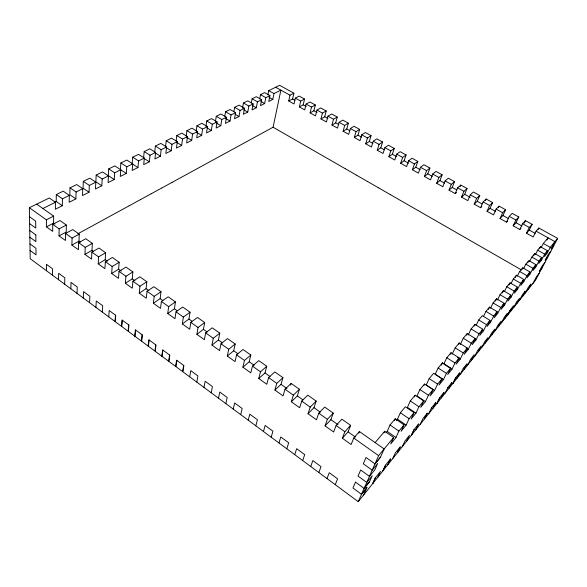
<?xml version="1.0" encoding="UTF-8"?>
<svg xmlns="http://www.w3.org/2000/svg" width="587" height="587" viewBox="0 0 587 587"><rect width="100%" height="100%" fill="white"/><g stroke="black" fill="none" stroke-linecap="round" stroke-linejoin="round"><path stroke-width="0.88" d="M80.448 242.145L79.003 241.125L79.245 234.132L72.773 229.576L65.583 233.443L65.443 240.472L59.038 235.901L66.206 232.056L66.346 225.048L59.977 220.558L52.735 224.322L52.691 231.359L46.388 226.861L46.388 219.817L29.35 207.717L49.286 197.98L55.442 202.266L55.376 209.236L62.317 205.729L62.435 198.788L56.301 194.554L63.198 191.171L69.317 195.368L69.156 202.28L75.884 198.876L76.09 191.993L70 187.847L76.692 184.575L82.767 188.676L82.518 195.53L89.048 192.228L89.334 185.404L83.288 181.346L89.789 178.169L95.813 182.19L95.483 188.985L101.822 185.778L102.189 179.013L96.187 175.036L102.498 171.947L108.478 175.887L108.067 182.623L114.223 179.519L114.67 172.805L120.775 169.775L114.839 165.908L108.712 168.909L108.309 175.616L114.223 179.519M46.483 270.754L46.49 264.326L52.551 268.795L52.507 275.215M54.995 224.102L53.593 223.119L53.652 216.097L36.673 204.137M62.317 205.729L56.227 201.495L56.301 194.554M59.038 235.901L59.133 228.864L52.735 224.322M58.568 279.705L58.656 273.293L64.812 277.827L64.68 284.233M70 187.847L69.838 194.73L75.884 198.876M374.976 463.869L380.486 457.148L384.155 448.967L359.427 431.548L353.734 438.012L351.129 444.513L342.353 438.247L348.084 431.863L350.622 425.348L341.898 419.199L336.087 425.487L333.658 432.032L325.044 425.876L330.885 419.668L333.255 413.101L324.684 407.07L318.763 413.182L316.496 419.778L308.028 413.732L313.979 407.686L316.188 401.082L307.771 395.146L301.74 401.097L299.641 407.738L291.321 401.794L297.367 395.909L299.421 389.269L291.145 383.436L285.025 389.232L283.073 395.902L274.899 390.062L281.041 384.338L282.949 377.661L274.811 371.931L268.589 377.566L266.792 384.272L258.757 378.534L264.994 372.958L266.755 366.251L258.757 360.616L252.447 366.105L250.788 372.848L242.893 367.205L249.211 361.775L250.832 355.032L242.974 349.5L236.576 354.834L235.064 361.614L227.294 356.067L233.699 350.784L235.182 344.004L227.463 338.56L220.976 343.762L219.597 350.571L211.958 345.112L218.445 339.968L219.795 333.167L212.201 327.81L205.633 332.873L204.386 339.704L196.88 334.341L203.44 329.329L204.665 322.505L197.467 317.435L190.834 322.358L189.711 329.219L182.322 323.943L188.955 319.064L190.056 312.211L182.704 307.03L175.99 311.829L174.992 318.712L167.728 313.524L174.434 308.769L175.41 301.894L168.183 296.795L161.396 301.469L160.522 308.373L153.368 303.266L160.141 298.636L161.007 291.739L153.889 286.727L147.043 291.269L146.28 298.203L139.244 293.177L146.082 288.672L146.831 281.753L139.831 276.822L132.919 281.246L132.266 288.195L125.347 283.25L132.244 278.862L132.882 271.928L125.992 267.07L119.022 271.377L118.479 278.348L111.662 273.483L118.618 269.206L119.154 262.257L112.374 257.473L105.344 261.67L104.904 268.655L98.198 263.864L105.205 259.703L105.645 252.733L98.968 248.03L91.88 252.109L91.543 259.109L84.939 254.398L92.005 250.341L92.342 243.363L85.768 238.733L78.629 242.702L78.394 249.717L71.893 245.072L72.076 238.051L65.583 233.443M70.836 288.789L71.012 282.391L77.257 286.992L77.036 293.383M83.288 181.346L83.038 188.17L89.048 192.228M84.939 254.398L85.225 247.391L78.629 242.702M83.281 298.013L83.545 291.629L89.884 296.303L89.576 302.672M96.187 175.036L95.857 181.801L101.822 185.778M98.198 263.864L98.587 256.871L105.645 252.733M95.916 307.368L96.268 301.006L102.703 305.746L102.307 312.101M111.662 273.483L112.154 266.505L119.154 262.257M108.742 316.87L109.189 310.53L115.72 315.344L115.228 321.676L128.105 331.215L128.692 324.897M120.871 162.959L120.394 169.614L126.271 173.429L126.792 166.781L132.721 163.832L126.829 160.046L120.871 162.959L126.792 166.781M120.775 169.775L120.291 176.452L126.271 173.429M115.478 315.16L114.986 321.5L30.208 258.691L29.35 207.717M132.691 157.177L132.148 163.773L137.982 167.515L138.569 160.926L144.329 158.057L138.481 154.344L132.691 157.177L138.569 160.926M132.721 163.832L132.17 170.457L137.982 167.515M121.516 326.335L122.059 320.01L128.942 325.081L128.348 331.391L141.416 341.076L142.113 334.788M125.347 283.25L125.941 276.294L132.882 271.928M121.758 326.519L122.309 320.194M143.573 158.094L144.182 151.556L149.81 148.805L155.614 152.444L154.939 158.952L160.434 156.179L161.139 149.7L166.591 146.985L160.831 143.411L155.357 146.09L154.689 152.569M144.329 158.057L143.712 164.624L149.362 161.77L150.008 155.232L155.614 152.444M134.739 336.124L135.377 329.828L142.362 334.972L141.665 341.26L154.946 351.092L155.738 344.833M139.244 293.177L139.948 286.236L146.831 281.753M134.981 336.307L135.626 330.004M165.505 147.198L166.224 140.77L171.551 138.165L177.274 141.672L176.482 148.078L181.691 145.444L182.506 139.075L187.48 136.602L181.801 133.154L176.804 135.597L176.137 141.056M166.591 146.985L165.857 153.442L171.206 150.742L171.969 144.314L177.274 141.672M148.151 346.066L148.9 339.792L155.995 345.017L155.195 351.283L168.674 361.269L169.584 355.032M153.368 303.266L154.19 296.347L161.007 291.739M148.408 346.249L149.149 339.976M186.211 136.067L186.915 130.644L191.971 128.179L197.606 131.561L196.718 137.857L201.657 135.362L202.566 129.096L207.468 126.66L201.877 123.329L196.953 125.735L196.205 131.106M187.48 136.602L186.637 142.949L191.714 140.381L192.573 134.063L197.606 131.561M161.785 356.162L162.636 349.911L169.841 355.223L168.931 361.46L182.63 371.608L183.643 365.393M167.728 313.524L168.667 306.627L175.41 301.894M162.034 356.353L162.893 350.101M205.949 126.278L206.734 120.951L211.525 118.611L217.08 121.876L216.104 128.069L220.793 125.699L221.791 119.535L226.443 117.224L220.939 114.003L216.265 116.292L215.436 121.575M207.468 126.66L206.536 132.897L211.349 130.468L212.303 124.253L217.08 121.876M175.623 366.42L176.584 360.191L183.907 365.584L182.887 371.798L358.239 501.694L424.386 419.052L427.138 413.329M182.322 323.943L183.379 317.068L190.056 312.211M175.887 366.611L176.848 360.381M224.836 116.109L225.555 111.743L230.111 109.52L235.578 112.682L234.521 118.765L238.99 116.512L240.061 110.451L244.486 108.25L239.063 105.139L234.617 107.311L233.868 111.64M226.443 117.224L225.43 123.358L230.009 121.047L231.043 114.935L235.578 112.682M196.88 334.341L198.061 327.495L204.665 322.505M189.689 376.832L190.76 370.639L197.929 375.922L196.799 382.108M242.534 108.14L243.451 102.989L247.787 100.869L253.173 103.928L252.05 109.908L256.299 107.766L257.444 101.808L261.655 99.709L256.314 96.701L252.072 98.77L251.287 103.026M244.486 108.25L243.392 114.282L247.751 112.08L248.859 106.078L253.173 103.928M211.958 345.112L213.272 338.295L219.795 333.167M203.975 387.42L205.164 381.249L212.45 386.62L211.203 392.769M259.681 98.873L260.496 94.654L264.627 92.629L269.932 95.593L268.751 101.478L272.801 99.43L273.997 93.568L280.887 90.141L273.05 127.452M261.655 99.709L260.496 105.645L264.649 103.547L265.816 97.64L269.932 95.593M267.877 94.815L268.714 90.633L279.595 85.306L293.904 93.186L292.612 98.983L288.723 101.001L294.021 103.95L295.334 98.124L299.216 96.107L304.558 99.049L303.2 104.846L299.355 106.915L304.712 109.894L306.084 104.068L309.929 102.006L315.329 104.978L313.906 110.782L310.097 112.895L315.52 115.91L316.958 110.085L320.759 107.964L326.218 110.972L324.736 116.776L320.972 118.941L326.453 121.986L327.957 116.16L331.714 113.995L337.239 117.04L335.691 122.844L331.971 125.053L337.51 128.135L339.088 122.309L342.793 120.1L348.385 123.175L346.763 128.979L343.087 131.239L348.7 134.357L350.344 128.531L354.005 126.271L359.655 129.382L357.967 135.186L354.343 137.497L360.014 140.653L361.731 134.827L365.341 132.515L371.065 135.663L369.304 141.467L365.723 143.822L371.461 147.021L373.251 141.196L376.817 138.826L382.599 142.01L380.765 147.814L377.236 150.228L383.04 153.456L384.903 147.638L388.418 145.216L394.273 148.438L392.365 154.242L388.887 156.707L394.765 159.98L396.702 154.154L400.165 151.681L406.087 154.939L404.098 160.743L400.672 163.267L406.622 166.569L408.633 160.75L412.045 158.219L417.812 161.403L415.757 167.2L412.382 169.775L418.392 173.121L420.49 167.302L423.843 164.72L429.911 168.058L427.769 173.847L424.445 176.489L430.535 179.871L432.714 174.06L436.009 171.419L442.143 174.794L439.927 180.583L436.662 183.276L442.825 186.71L445.085 180.899L448.321 178.191L454.536 181.61L452.225 187.4L449.026 190.151L455.263 193.622L456.532 192.507M227.294 356.067L228.739 349.272L235.182 344.004M218.489 398.169L219.795 392.035L227.206 397.487L225.834 403.614M288.723 101.001L290 95.182L293.904 93.186M299.355 106.915L300.691 101.089L304.558 99.049M242.893 367.205L244.478 360.447L250.832 355.032M233.237 409.095L234.668 402.99L242.196 408.537L240.707 414.627M310.097 112.895L311.506 107.069L315.329 104.978M320.972 118.941L322.446 113.115L326.218 110.972M258.757 378.534L260.481 371.813L266.755 366.251M248.228 420.204L249.791 414.136L257.444 419.771L255.815 425.824M331.971 125.053L333.504 119.227L337.239 117.04M343.087 131.239L344.701 125.413L348.385 123.175M274.899 390.062L276.77 383.37L282.949 377.661M263.468 431.489L265.155 425.458L272.94 431.196L271.179 437.205M354.343 137.497L356.015 131.671L359.655 129.382M290.653 385.101L291.145 383.436M365.723 143.822L367.469 137.996L371.065 135.663M291.321 401.794L293.346 395.139L299.421 389.269M278.957 442.965L280.784 436.97L288.694 442.803L286.801 448.776M377.236 150.228L379.063 144.402L382.599 142.01M388.887 156.707L390.788 150.888L394.273 148.438M308.028 413.732L310.215 407.114L316.188 401.082M294.711 454.632L296.677 448.681L304.719 454.609L302.687 460.538M400.672 163.267L402.653 157.441L406.087 154.939M412.382 169.775L414.437 163.956L417.812 161.403M325.044 425.876L327.385 419.309L333.255 413.101M310.728 466.496L312.834 460.59L321.023 466.621L318.836 472.506M424.445 176.489L426.58 170.67L429.911 168.058M436.662 183.276L438.878 177.465L442.143 174.794M342.353 438.247L344.87 431.716L350.622 425.348M327.018 478.566L329.278 472.704L337.598 478.838L335.265 484.671M449.026 190.151L451.322 184.347L454.536 181.61M455.263 193.622L457.603 187.818L460.78 185.052L467.069 188.515L464.684 194.297L461.536 197.115L467.846 200.622L470.282 194.825L473.401 192L479.762 195.5L477.282 201.282L474.201 204.159L480.592 207.71L481.817 206.551M358.774 433.169L359.427 431.548M460.113 186.71L460.78 185.052M461.536 197.115L463.921 191.311L467.069 188.515M355.502 482.118L352.956 488.017L361.526 494.32L366.926 487.599L363.617 494.973M474.201 204.159L476.681 198.362L479.762 195.5M480.592 207.71L483.116 201.913L486.168 199.03L492.61 202.574L490.042 208.348L487.027 211.291L493.498 214.886L496.11 209.097L499.097 206.147L505.62 209.735L502.964 215.502L500.007 218.511L506.559 222.15L507.726 220.939M384.008 432.868L384.712 431.262L393.635 437.462L390.737 443.882L395.968 437.506L398.881 431.093L404.032 424.841L395.234 418.802L390.025 424.973L387.193 431.408L386.019 432.81M485.449 200.681L486.168 199.03M358.239 501.694L378.608 455.666L393.635 437.462M487.027 211.291L489.587 205.494L492.61 202.574M394.523 420.409L395.234 418.802M355.48 482.11L364.131 488.435L369.553 481.714L372.224 475.727L366.78 482.448L358.048 476.094L360.675 469.996L369.472 476.365L374.917 469.629L377.698 463.459L372.209 470.172L363.309 463.767L366.024 457.464L374.998 463.884L380.501 457.163M396.35 420.512L397.487 419.169L400.349 412.749L405.368 406.798L414.055 412.676L411.098 419.059L415.963 413.131L418.935 406.754L423.719 400.943L415.148 395.22L410.306 400.958L407.415 407.356L415.963 413.131M375.357 477.789L372.752 483.563L375.372 477.803L380.493 471.398L377.874 477.165M498.348 207.791L499.097 206.147M414.422 396.819L415.148 395.22M434.578 390.443L426.25 384.955L429.185 378.608L433.705 373.259L442.055 378.688L437.594 384.103L434.578 390.443L430.044 395.968L433.052 389.621L424.584 384.045L419.91 389.585L416.997 395.961L425.436 401.589L420.74 407.312L423.719 400.943M385.542 465.109L382.907 470.877L385.564 465.117L390.509 458.931L387.868 464.706L390.509 458.931M404.032 424.841L401.104 431.247L406.145 425.098L409.088 418.7L414.055 412.676M500.007 218.511L502.663 212.721L505.62 209.735M423.858 385.637L424.584 384.045M392.71 458.623L395.396 452.871L400.173 446.898L397.494 452.65L400.195 446.905M443.838 364.035L446.802 357.747L451.029 352.743L459.173 357.916L454.998 362.979L451.961 369.26L447.72 374.418L450.757 368.122L442.51 362.825L438.144 367.998L435.187 374.323L443.412 379.672L439.032 385.006L442.055 378.688M506.559 222.15L509.259 216.368L512.18 213.352L518.791 216.985L516.039 222.744L513.148 225.819L519.788 229.51L520.926 228.27M402.19 446.78L404.905 441.042L409.521 435.261L406.813 441.013M441.402 365.195L442.51 362.825M425.436 401.589L428.429 395.234L433.052 389.621M411.355 435.334L414.07 429.589L418.553 424.012M411.37 435.349L414.092 429.603M450.28 354.313L451.029 352.743M415.823 429.75L418.568 424.027M513.148 225.819L515.9 220.037L518.791 216.985M452.195 354.093L455.182 347.827L459.261 342.991L467.311 348.04L464.251 354.269L468.213 349.441L471.28 343.219L475.184 338.479L467.237 333.548L463.282 338.229L460.289 344.466M420.219 424.254L422.978 418.538L427.314 413.138L424.562 418.861L432.839 408.493L435.605 402.785M458.52 344.554L459.261 342.991M443.412 379.672L446.443 373.361L450.757 368.122M466.489 335.104L467.237 333.548M428.649 413.732L431.577 407.833M468.132 335.14L471.134 328.94L474.964 324.406L482.808 329.219L479.74 335.39L483.461 330.855L486.535 324.706L490.064 320.421L482.309 315.703L478.735 319.937L476.101 325.337M519.788 229.51L522.584 223.735L525.438 220.646L532.123 224.329L529.276 230.082L526.458 233.222L533.179 236.957L536.078 231.19L538.859 228.035L557.65 238.381L535.601 280.131L464.266 369.252M474.208 325.954L474.964 324.406M524.235 223.111L525.438 220.646M436.963 403.342L439.736 397.641L443.97 392.402L441.189 398.089L448.96 388.352L451.748 382.68M437.132 403.159L439.905 397.465M459.173 357.916L456.121 364.182L460.223 359.185L463.275 352.934L467.311 348.04M443.801 392.578L441.028 398.265L433.008 408.31L435.774 402.609L431.401 408.016M445.019 393.275L447.969 387.42M483.328 316.738L485.963 311.374L489.565 307.111L497.226 311.719L494.151 317.824L497.651 313.561L500.726 307.471L504.174 303.288L496.602 298.776L493.109 302.914L490.475 308.248M488.435 309.408L489.565 307.111M526.458 233.222L529.305 227.448L532.123 224.329M452.834 383.509L455.629 377.852L459.606 372.928L456.811 378.578L464.119 369.414L467.076 363.632L463.216 368.409M452.995 383.34L455.791 377.683M475.184 338.479L472.117 344.679L475.962 339.998L479.029 333.812L482.808 329.219M459.452 373.09L456.649 378.74L449.121 388.183L451.909 382.511L447.808 387.589M495.472 301.058L496.602 298.776M460.413 374.044L463.37 368.24M497.409 300.008L500.043 294.703L503.433 290.69L510.917 295.107L507.843 301.138L511.138 297.117L514.212 291.101L517.463 287.16L510.066 282.839L506.772 286.735L504.512 291.255M502.303 292.957L503.433 290.69M467.766 364.857L470.591 359.251L474.179 354.761L471.361 360.367M490.064 320.421L486.99 326.555L490.6 322.16L493.674 316.033L497.226 311.719M508.936 285.091L510.066 282.839M511.05 283.492L513.309 279.001L516.501 275.215L523.817 279.449L520.75 285.407L523.853 281.613L526.928 275.677L529.988 271.957L522.76 267.811L519.656 271.488L517.396 275.949M538.132 229.473L538.859 228.035M474.905 355.942L477.737 350.358L481.215 346L478.398 351.576M515.371 277.453L516.501 275.215M481.839 347.277L484.671 341.722L488.054 337.488L485.229 343.035M504.174 303.288L501.1 309.356L504.497 305.218L507.572 299.165L510.917 295.107M522.76 267.811L521.63 270.035L390.179 194.532M523.567 268.619L525.82 264.187L528.843 260.613L535.99 264.671L532.93 270.556L535.865 266.975L538.925 261.105L541.823 257.59L534.75 253.613L531.815 257.084L529.562 261.494M488.575 338.86L491.414 333.328L494.694 329.212L491.869 334.744M527.713 262.822L528.461 261.347M495.12 330.679L497.959 325.176L501.151 321.177L498.326 326.673M517.463 287.16L514.388 293.155L517.587 289.252L520.662 283.279L523.817 279.449M533.627 255.807L534.75 253.613M535.403 254.56L537.648 250.179L540.502 246.797L547.495 250.708L544.45 256.519L547.231 253.129L550.276 247.332L557.65 238.381M539.754 248.257L540.502 246.797M501.489 322.725L504.328 317.244L507.432 313.355M541.449 247.09L543.32 243.466L548.082 237.823L546.945 240.032M504.607 318.829L507.447 313.363M510.507 309.525L507.682 314.984L510.521 309.54L513.544 305.754L510.719 311.198M529.988 271.957L526.921 277.878L529.944 274.195L533.011 268.288L535.99 264.671M513.713 307.456L516.545 302.034L519.488 298.35L516.663 303.765M519.576 300.126L522.415 294.733L525.27 291.145L522.452 296.53M541.823 257.59L538.771 263.438L541.625 259.953L544.677 254.127L547.495 250.708M525.292 292.986L528.124 287.623L530.912 284.13M528.095 289.486L530.919 284.137M532.901 283.506L536.496 276.682L539.196 273.322M361.504 494.313L366.912 487.584M364.109 488.421L369.539 481.7M542.05 267.929L539.35 271.275L542.234 265.794L544.927 262.47M547.847 256.945L545.154 260.254L548.111 254.648L550.797 251.353M553.783 245.704L551.098 248.976L554.972 241.631L536.078 231.19M375.13 442.605L384.712 431.262M85.225 247.391L92.342 243.363M71.893 245.072L79.003 241.125M77.873 233.787L128.913 205.927M129.133 205.824L140.117 199.807M140.33 199.705L151.02 193.857M151.233 193.754L161.638 188.06M161.843 187.965L171.984 182.418M172.182 182.322L273.08 127.225L345.222 168.689M72.076 238.051L79.245 234.132M59.133 228.864L66.346 225.048M46.388 226.861L53.593 223.119M46.388 219.817L53.652 216.097M54.679 202.266L56.227 201.495M42.88 208.51L55.442 202.266M62.435 198.788L69.317 195.368M76.09 191.993L82.767 188.676M89.334 185.404L95.813 182.19M102.189 179.013L108.478 175.887M275.641 87.243L290 95.182M295.334 98.124L300.691 101.089M306.084 104.068L311.506 107.069M316.958 110.085L322.446 113.115M327.957 116.16L333.504 119.227M339.088 122.309L344.701 125.413M350.344 128.531L356.015 131.671M361.731 134.827L367.469 137.996M373.251 141.196L379.063 144.402M384.903 147.638L390.788 150.888M396.702 154.154L402.653 157.441M408.633 160.75L414.437 163.956M420.49 167.302L426.58 170.67M432.714 174.06L438.878 177.465M445.085 180.899L451.322 184.347M457.603 187.818L463.921 191.311M470.282 194.825L476.681 198.362M483.116 201.913L489.587 205.494M496.11 209.097L502.663 212.721M509.259 216.368L515.9 220.037M522.584 223.735L529.305 227.448M292.612 98.983L294.879 100.238M303.2 104.846L306.253 106.54M313.906 110.782L316.995 112.491M324.736 116.776L327.854 118.508M335.691 122.844L338.846 124.591M346.763 128.979L349.955 130.747M357.967 135.186L361.497 137.145M369.304 141.467L372.877 143.441M380.765 147.814L384.382 149.817M392.365 154.242L396.753 156.67M404.098 160.743L408.537 163.201M415.757 167.2L420.248 169.687M427.769 173.847L432.311 176.371M439.927 180.583L444.528 183.137M452.225 187.4L456.884 189.983M464.684 194.297L470.18 197.342M477.282 201.282L482.059 203.924M490.042 208.348L495.766 211.518M502.964 215.502L508.753 218.716M516.039 222.744L521.902 225.995M529.276 230.082L535.219 233.369M268.714 90.633L273.997 93.568M543.32 243.466L550.276 247.332M269.044 97.332L272.801 99.43M260.496 94.654L265.816 97.64M537.648 250.179L544.677 254.127M260.87 101.412L264.649 103.547M540.077 259.08L541.625 259.953M252.072 98.77L257.444 101.808M531.815 257.084L538.925 261.105M252.491 105.594L256.299 107.766M534.302 266.08L535.865 266.975M243.451 102.989L248.859 106.078M525.82 264.187L533.011 268.288M243.913 109.879L247.751 112.08M528.359 273.285L529.944 274.195M345.435 168.814L356.214 175.007M356.426 175.131L367.33 181.398M367.55 181.522L378.578 187.862M378.798 187.987L389.959 194.4M234.617 107.311L240.061 110.451M519.656 271.488L526.928 275.677M235.123 114.267L238.99 116.512M522.415 280.784L523.853 281.613M225.555 111.743L231.043 114.935M513.309 279.001L520.662 283.279M225.335 118.31L230.009 121.047M516.134 288.4L517.587 289.252M216.265 116.292L221.791 119.535M506.772 286.735L514.212 291.101M216.089 122.918L220.793 125.699M509.663 296.244L511.138 297.117M206.734 120.951L212.303 124.253M500.043 294.703L507.572 299.165M207.196 127.988L211.349 130.468M503 304.323L504.497 305.218M196.953 125.735L202.566 129.096M493.109 302.914L500.726 307.471M196.777 132.42L201.657 135.362M496.14 312.651L497.651 313.561M186.915 130.644L192.573 134.063M485.963 311.374L493.674 316.033M186.791 137.395L191.714 140.381M489.066 321.228L490.6 322.16M176.804 135.597L182.506 139.075M478.735 319.937L486.535 324.706M176.738 142.399L181.691 145.444M481.912 329.909L483.461 330.855M166.224 140.77L171.969 144.314M471.134 328.94L479.029 333.812M166.216 147.638L171.206 150.742M474.538 339.117L475.962 339.998M155.357 146.09L161.139 149.7M463.282 338.229L471.28 343.219M155.408 153.024L160.434 156.179M466.056 348.084L468.213 349.441M144.182 151.556L150.008 155.232M455.182 347.827L463.275 352.934M144.299 158.556L149.362 161.77M457.302 357.336L460.223 359.185M446.802 357.747L454.998 362.979M444.572 364.512L451.961 369.26M438.144 367.998L446.443 373.361M108.712 168.909L114.67 172.805M429.185 378.608L437.594 384.103M419.91 389.585L428.429 395.234M410.306 400.958L418.935 406.754M400.349 412.749L409.088 418.7M397.487 419.169L406.145 425.098M390.025 424.973L398.881 431.093M387.193 431.408L395.968 437.506M92.005 250.341L93.465 251.375M105.205 259.703L107.436 261.281M118.618 269.206L121.333 271.128M132.244 278.862L134.995 280.813M146.082 288.672L148.878 290.66M160.141 298.636L162.988 300.654M174.434 308.769L177.325 310.817M188.955 319.064L191.898 321.148M203.44 329.329L207.174 331.978M218.445 339.968L222.59 342.903M233.699 350.784L237.911 353.77M249.211 361.775L254.215 365.319M264.994 372.958L270.071 376.561M281.041 384.338L286.948 388.528M297.367 395.909L302.877 399.813M313.979 407.686L320.289 412.155M330.885 419.668L338.017 424.724M348.084 431.863L355.355 437.014M91.88 252.109L98.587 256.871M105.344 261.67L112.154 266.505M119.022 271.377L125.941 276.294M132.919 281.246L139.948 286.236M147.043 291.269L154.19 296.347M161.396 301.469L168.667 306.627M175.99 311.829L183.379 317.068M190.834 322.358L198.061 327.495M205.633 332.873L213.272 338.295M220.976 343.762L228.739 349.272M236.576 354.834L244.478 360.447M252.447 366.105L260.481 371.813M268.589 377.566L276.77 383.37M285.025 389.232L293.346 395.139M301.74 401.097L310.215 407.114M318.763 413.182L327.385 419.309M336.087 425.487L344.87 431.716M353.734 438.012L378.608 455.666M29.504 216.72L35.675 221.138L35.748 228.064L29.614 223.654M29.732 230.493L35.822 234.895M29.842 237.229L35.895 241.631L35.807 234.888M29.959 243.884L35.961 248.279L36.034 254.831L30.069 250.444"/></g></svg>
